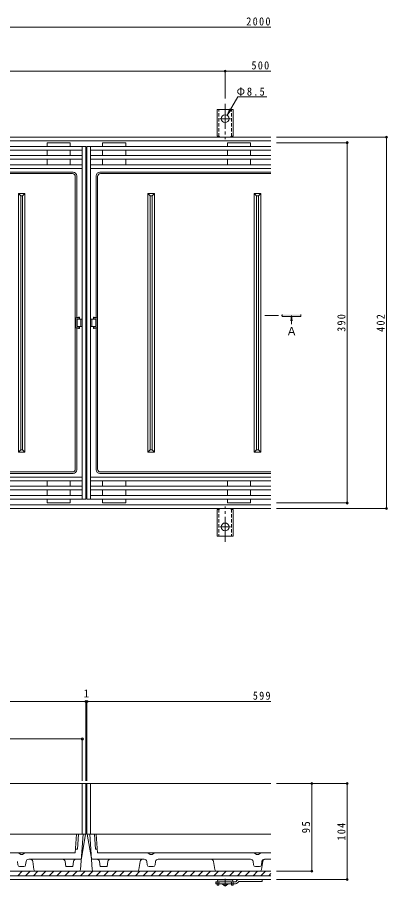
# Model space of a CAD drawing. Units: millimetres at full size, sheet at 1:3. Extents: x -1121 to 1153, y -824 to 816.
# Drawn here: x -363 to 38, y -477 to 464 of the extents above; entities that cross this region are included whole.
import ezdxf
from ezdxf.enums import TextEntityAlignment as Align

# ---------------------------------------------------------------- set-up
doc = ezdxf.new("R2010")
doc.units = ezdxf.units.MM
doc.header["$LTSCALE"] = 3
doc.header["$PDMODE"] = 32
doc.header["$PDSIZE"] = 2.4
for name, pattern in [('CHAIN1', [8, 5, -1, 1, -1]), ('CHAIN2', [12, 9, -1, 1, -1]), ('DASHED1', [1.8, 1.2, -0.6]), ('DASHED2', [3, 2, -1])]:
    doc.linetypes.add(name, pattern=pattern)
for name, color, linetype, lineweight in [('4-1', 2, 'Continuous', 9), ('4-2', 3, 'Continuous', 9), ('4-4', 7, 'Continuous', 9), ('4-5', 7, 'Continuous', 9), ('4-9', 3, 'Continuous', 9)]:
    doc.layers.add(name, color=color, linetype=linetype, lineweight=lineweight)
doc.styles.add('ＭＳ ゴシック', font='')
doc.styles.get('ＭＳ ゴシック').set_extended_font_data('MS Gothic')

msp = doc.modelspace()

# ---------------------------------------------------------------- linework, layer by layer
at = {"layer": '4-1', "linetype": 'CHAIN2'}
for p, q in [((-138.18, 370.188), (-138.18, 332.075)), ((-138.18, 354.24), (-143.956, 354.24)), ((-138.18, 354.24), (-132.404, 354.24)), ((-138.18, -103.707), (-138.18, -65.594)), ((-138.18, -87.759), (-143.956, -87.759)), ((-138.18, -87.759), (-132.404, -87.759))]:
    msp.add_line(p, q, dxfattribs=at)
at = {"layer": '4-1'}
for p, q in [((-146.93, 335.24), (-146.93, 364.24)), ((-138.18, 364.24), (-146.93, 364.24)), ((-138.18, 364.24), (-129.43, 364.24)), ((-129.43, 335.24), (-129.43, 364.24)), ((-88.68, 334.24), (-888.18, 334.24)), ((-88.68, 330.24), (-888.18, 330.24)), ((-146.93, 335.24), (-145.68, 335.24)), ((-129.43, 335.24), (-130.68, 335.24)), ((-888.18, -63.76), (-88.68, -63.76)), ((-146.93, -68.759), (-146.93, -97.759)), ((-146.93, -68.759), (-145.68, -68.759)), ((-129.43, -68.759), (-130.68, -68.759)), ((-129.43, -68.759), (-129.43, -97.759)), ((-138.18, -97.759), (-146.93, -97.759)), ((-138.18, -97.759), (-129.43, -97.759)), ((-88.68, -365.465), (-888.18, -365.465)), ((-362.559, -465.465), (-357.559, -460.465)), ((-354.074, -465.465), (-349.074, -460.465)), ((-345.589, -465.465), (-340.589, -460.465)), ((-337.103, -465.465), (-332.103, -460.465)), ((-328.618, -465.465), (-323.618, -460.465)), ((-320.133, -465.465), (-315.133, -460.465)), ((-311.648, -465.465), (-306.647, -460.465)), ((-303.162, -465.465), (-298.162, -460.465)), ((-294.677, -465.465), (-289.677, -460.465)), ((-286.192, -465.465), (-281.192, -460.465)), ((-277.706, -465.465), (-272.706, -460.465)), ((-269.221, -465.465), (-264.221, -460.465)), ((-260.736, -465.465), (-255.736, -460.465)), ((-252.251, -465.465), (-247.251, -460.465)), ((-243.765, -465.465), (-238.765, -460.465)), ((-235.28, -465.465), (-230.28, -460.465)), ((-226.795, -465.465), (-221.795, -460.465)), ((-218.309, -465.465), (-213.309, -460.465)), ((-209.824, -465.465), (-204.824, -460.465)), ((-201.339, -465.465), (-196.339, -460.465)), ((-192.854, -465.465), (-187.854, -460.465)), ((-184.368, -465.465), (-179.368, -460.465)), ((-175.883, -465.465), (-170.883, -460.465)), ((-167.398, -465.465), (-162.398, -460.465)), ((-158.912, -465.465), (-153.912, -460.465)), ((-150.427, -465.465), (-145.427, -460.465)), ((-141.942, -465.465), (-136.942, -460.465)), ((-133.457, -465.465), (-128.457, -460.465)), ((-124.971, -465.465), (-119.971, -460.465)), ((-116.486, -465.465), (-111.486, -460.465)), ((-108.001, -465.465), (-103.001, -460.465)), ((-99.516, -465.465), (-94.515, -460.465)), ((-91.03, -465.465), (-88.68, -463.115))]:
    msp.add_line(p, q, dxfattribs=at)
at = {"layer": '4-1', "linetype": 'DASHED1'}
for p, q in [((-144.93, 335.095), (-144.93, 364.24)), ((-131.43, 335.095), (-131.43, 364.24)), ((-144.93, -68.614), (-144.93, -97.759)), ((-131.43, -68.614), (-131.43, -97.759))]:
    msp.add_line(p, q, dxfattribs=at)
at = {"layer": '4-1', "color": 4}
for p, q in [((-131.43, -469.964), (-144.93, -469.964)), ((-146.93, -473.965), (-146.93, -475.764)), ((-144.93, -475.764), (-146.93, -475.764)), ((-144.93, -473.965), (-144.93, -475.764)), ((-131.43, -473.965), (-131.43, -475.764)), ((-129.43, -475.764), (-131.43, -475.764)), ((-129.43, -473.965), (-129.43, -475.764))]:
    msp.add_line(p, q, dxfattribs=at)
at = {"layer": '4-1', "color": 4, "linetype": 'DASHED2'}
for p, q in [((-146.93, -473.965), (-146.93, -471.964)), ((-144.93, -473.965), (-144.93, -472.964)), ((-131.43, -473.965), (-131.43, -472.964)), ((-129.43, -473.965), (-129.43, -471.964))]:
    msp.add_line(p, q, dxfattribs=at)
at = {"layer": '4-1'}
for points in [[(-888.18, 334.24), (-888.18, -67.76), (-88.68, -67.76)], [(-88.68, -460.465), (-888.18, -460.465), (-1087.68, -460.465)], [(-88.68, -465.465), (-888.18, -465.465), (-1087.68, -465.465)], [(-88.68, -469.465), (-888.18, -469.465), (-1087.68, -469.465)]]:
    msp.add_lwpolyline(points, dxfattribs=at)
for centre in [(-138.18, 354.24), (-138.18, -87.759)]:
    msp.add_circle(centre, 4.25, dxfattribs=at)
for centre, start, end in [((-145.68, 333.24), 30.00051, 90), ((-130.68, 333.24), 90, 149.99949), ((-145.68, -66.759), 270, 329.99949), ((-130.68, -66.759), 210.00051, 270)]:
    msp.add_arc(centre, 2, start, end, dxfattribs=at)
at = {"layer": '4-1', "color": 4}
for centre, start, end in [((-144.93, -471.964), 90, 180), ((-131.43, -471.964), 0, 90)]:
    msp.add_arc(centre, 2, start, end, dxfattribs=at)
at = {"layer": '4-1', "color": 4, "linetype": 'DASHED2'}
for centre, start, end in [((-143.93, -472.964), 90, 180), ((-132.43, -472.964), 0, 90)]:
    msp.add_arc(centre, 1, start, end, dxfattribs=at)
at = {"layer": '4-2'}
for p, q in [((-887.68, 324.24), (-288.68, 324.24)), ((-883.68, 320.24), (-292.68, 320.24)), ((-305.68, 328.24), (-330.68, 328.24)), ((-330.68, 328.24), (-330.68, 324.24)), ((-330.68, 320.24), (-330.68, 314.24)), ((-305.68, 328.24), (-305.68, 324.24)), ((-305.68, 320.24), (-305.68, 314.24)), ((-292.68, -57.759), (-292.68, 324.24)), ((-288.68, -57.759), (-288.68, 324.24)), ((-287.68, 324.24), (-88.68, 324.24)), ((-287.68, -57.759), (-287.68, 324.24)), ((-283.68, -57.759), (-283.68, 324.24)), ((-283.68, 320.24), (-88.68, 320.24)), ((-270.68, 328.24), (-245.68, 328.24)), ((-270.68, 328.24), (-270.68, 324.24)), ((-270.68, 320.24), (-270.68, 314.24)), ((-245.68, 328.24), (-245.68, 324.24)), ((-245.68, 320.24), (-245.68, 314.24)), ((-135.68, 328.24), (-110.68, 328.24)), ((-135.68, 328.24), (-135.68, 324.24)), ((-135.68, 320.24), (-135.68, 314.24)), ((-110.68, 328.24), (-110.68, 324.24)), ((-110.68, 320.24), (-110.68, 314.24)), ((-883.68, 314.24), (-292.68, 314.24)), ((-283.68, 314.24), (-88.68, 314.24)), ((-883.68, 310.241), (-292.68, 310.241)), ((-883.68, 304.24), (-292.68, 304.24)), ((-330.68, 310.241), (-330.68, 304.24)), ((-305.68, 310.241), (-305.68, 304.24)), ((-283.68, 310.241), (-88.68, 310.241)), ((-283.68, 304.24), (-88.68, 304.24)), ((-270.68, 310.241), (-270.68, 304.24)), ((-245.68, 310.241), (-245.68, 304.24)), ((-135.68, 310.241), (-135.68, 304.24)), ((-110.68, 310.241), (-110.68, 304.24)), ((-883.68, 300.24), (-292.68, 300.24)), ((-873.663, 296.371), (-302.698, 296.371)), ((-873.091, 294.721), (-303.269, 294.721)), ((-298.698, 138.907), (-298.698, 292.371)), ((-283.68, 300.24), (-88.68, 300.24)), ((-277.662, 292.371), (-277.662, 138.907)), ((-273.662, 296.371), (-88.68, 296.371)), ((-273.091, 294.721), (-88.68, 294.721)), ((-300.269, 291.721), (-300.269, -25.24)), ((-276.091, 291.721), (-276.091, -25.24)), ((-354.68, 273.24), (-361.68, 273.24)), ((-361.68, 273.24), (-359.18, 270.74)), ((-361.68, -6.76), (-361.68, 273.24)), ((-354.68, 273.24), (-357.18, 270.74)), ((-354.68, -6.76), (-354.68, 273.24)), ((-221.68, 273.24), (-214.68, 273.24)), ((-221.68, 273.24), (-219.18, 270.74)), ((-221.68, -6.76), (-221.68, 273.24)), ((-214.68, 273.24), (-217.18, 270.74)), ((-214.68, -6.76), (-214.68, 273.24)), ((-106.68, 273.24), (-99.68, 273.24)), ((-106.68, 273.24), (-104.18, 270.74)), ((-106.68, -6.76), (-106.68, 273.24)), ((-99.68, 273.24), (-102.18, 270.74)), ((-99.68, -6.76), (-99.68, 273.24)), ((-357.18, 270.74), (-359.18, 270.74)), ((-359.18, -4.26), (-359.18, 270.74)), ((-357.18, -4.26), (-357.18, 270.74)), ((-219.18, 270.74), (-217.18, 270.74)), ((-219.18, -4.26), (-219.18, 270.74)), ((-217.18, -4.26), (-217.18, 270.74)), ((-104.18, 270.74), (-102.18, 270.74)), ((-104.18, -4.26), (-104.18, 270.74)), ((-102.18, -4.26), (-102.18, 270.74)), ((-299.698, 127.741), (-299.698, 138.74)), ((-298.18, 129.24), (-298.18, 137.24)), ((-292.68, 137.24), (-298.18, 137.24)), ((-295.69, 139.24), (-296.69, 138.74)), ((-296.69, 139.24), (-295.69, 139.24)), ((-295.69, 139.24), (-295.69, 137.24)), ((-294.18, 129.24), (-294.18, 137.24)), ((-283.68, 137.24), (-278.18, 137.24)), ((-282.18, 129.24), (-282.18, 137.24)), ((-280.67, 139.24), (-279.67, 138.74)), ((-279.67, 139.24), (-276.662, 138.74)), ((-279.67, 138.74), (-276.662, 138.74)), ((-276.662, 127.741), (-276.662, 138.74)), ((-298.698, -25.89), (-298.698, 127.574)), ((-292.68, 129.24), (-298.18, 129.24)), ((-295.69, 127.24), (-296.69, 127.741)), ((-280.67, 127.24), (-279.67, 127.741)), ((-277.662, 127.574), (-277.662, -25.89)), ((-361.68, -6.76), (-359.18, -4.26)), ((-354.68, -6.76), (-361.68, -6.76)), ((-357.18, -4.26), (-359.18, -4.26)), ((-354.68, -6.76), (-357.18, -4.26)), ((-221.68, -6.76), (-219.18, -4.26)), ((-221.68, -6.76), (-214.68, -6.76)), ((-219.18, -4.26), (-217.18, -4.26)), ((-214.68, -6.76), (-217.18, -4.26)), ((-106.68, -6.76), (-104.18, -4.26)), ((-106.68, -6.76), (-99.68, -6.76)), ((-104.18, -4.26), (-102.18, -4.26)), ((-99.68, -6.76), (-102.18, -4.26)), ((-883.68, -33.76), (-292.68, -33.76)), ((-873.663, -29.89), (-302.698, -29.89)), ((-873.091, -28.24), (-303.269, -28.24)), ((-283.68, -33.76), (-88.68, -33.76)), ((-273.662, -29.89), (-88.68, -29.89)), ((-273.091, -28.24), (-88.68, -28.24)), ((-883.68, -37.76), (-292.68, -37.76)), ((-883.68, -43.76), (-292.68, -43.76)), ((-330.68, -43.76), (-330.68, -37.76)), ((-305.68, -43.76), (-305.68, -37.76)), ((-283.68, -37.76), (-88.68, -37.76)), ((-283.68, -43.76), (-88.68, -43.76)), ((-270.68, -43.76), (-270.68, -37.76)), ((-245.68, -43.76), (-245.68, -37.76)), ((-135.68, -43.76), (-135.68, -37.76)), ((-110.68, -43.76), (-110.68, -37.76)), ((-883.68, -47.759), (-292.68, -47.759)), ((-883.68, -53.759), (-292.68, -53.759)), ((-330.68, -53.759), (-330.68, -47.759)), ((-305.68, -53.759), (-305.68, -47.759)), ((-283.68, -47.759), (-88.68, -47.759)), ((-283.68, -53.759), (-88.68, -53.759)), ((-270.68, -53.759), (-270.68, -47.759)), ((-245.68, -53.759), (-245.68, -47.759)), ((-135.68, -53.759), (-135.68, -47.759)), ((-110.68, -53.759), (-110.68, -47.759)), ((-887.68, -57.759), (-288.68, -57.759)), ((-330.68, -61.76), (-330.68, -57.759)), ((-305.68, -61.76), (-330.68, -61.76)), ((-305.68, -61.76), (-305.68, -57.759)), ((-287.68, -57.759), (-88.68, -57.759)), ((-270.68, -61.76), (-270.68, -57.759)), ((-270.68, -61.76), (-245.68, -61.76)), ((-245.68, -61.76), (-245.68, -57.759)), ((-135.68, -61.76), (-135.68, -57.759)), ((-135.68, -61.76), (-110.68, -61.76)), ((-110.68, -61.76), (-110.68, -57.759)), ((-288.68, -365.465), (-887.68, -365.465)), ((-292.68, -420.465), (-292.68, -365.465)), ((-288.68, -420.465), (-288.68, -365.465)), ((-287.68, -420.465), (-287.68, -365.465)), ((-88.68, -365.465), (-287.68, -365.465)), ((-283.68, -420.465), (-283.68, -365.465)), ((-288.68, -420.465), (-588.18, -420.465)), ((-300.27, -440.465), (-298.841, -420.465)), ((-289.03, -420.465), (-298.841, -420.465)), ((-297.979, -436.465), (-296.836, -420.465)), ((-294.548, -458.608), (-291.823, -420.465)), ((-293.607, -446.637), (-289.03, -420.465)), ((-287.68, -420.465), (-88.68, -420.465)), ((-287.331, -420.465), (-277.52, -420.465)), ((-282.754, -446.637), (-287.331, -420.465)), ((-281.813, -458.608), (-284.537, -420.465)), ((-278.382, -436.465), (-279.525, -420.465)), ((-276.091, -440.465), (-277.52, -420.465)), ((-300.27, -440.465), (-379.82, -440.465)), ((-361.68, -440.465), (-359.18, -442.465)), ((-357.18, -442.465), (-354.68, -440.465)), ((-297.979, -436.465), (-299.984, -436.465)), ((-278.382, -436.465), (-276.377, -436.465)), ((-276.091, -440.465), (-196.541, -440.465)), ((-219.18, -442.465), (-221.68, -440.465)), ((-214.68, -440.465), (-217.18, -442.465)), ((-196.541, -440.465), (-88.68, -440.465)), ((-104.18, -442.465), (-106.68, -440.465)), ((-99.68, -440.465), (-102.18, -442.465)), ((-362.852, -450.093), (-362.399, -453.713)), ((-357.18, -442.465), (-359.18, -442.465)), ((-353.961, -453.713), (-353.509, -450.093)), ((-350.532, -447.465), (-349.254, -447.465)), ((-294.592, -447.465), (-349.254, -447.465)), ((-344.941, -458.769), (-346.289, -450.009)), ((-311.36, -450.009), (-310.521, -455.465)), ((-302.143, -450.009), (-302.983, -455.465)), ((-281.769, -447.465), (-227.106, -447.465)), ((-274.217, -450.009), (-273.378, -455.465)), ((-265, -450.009), (-265.84, -455.465)), ((-231.419, -458.769), (-230.072, -450.009)), ((-225.829, -447.465), (-227.106, -447.465)), ((-222.399, -453.713), (-222.852, -450.093)), ((-219.18, -442.465), (-217.18, -442.465)), ((-213.509, -450.093), (-213.961, -453.713)), ((-210.532, -447.465), (-195.052, -447.465)), ((-112.107, -447.465), (-195.052, -447.465)), ((-149.441, -458.769), (-150.789, -450.009)), ((-110.829, -447.465), (-112.107, -447.465)), ((-107.399, -453.713), (-107.852, -450.093)), ((-104.18, -442.465), (-102.18, -442.465)), ((-98.509, -450.093), (-98.961, -453.713)), ((-98.919, -458.769), (-97.572, -450.009)), ((-95.532, -447.465), (-88.68, -447.465)), ((-360.415, -455.465), (-355.946, -455.465)), ((-296.542, -460.465), (-342.964, -460.465)), ((-302.983, -455.465), (-310.521, -455.465)), ((-279.818, -460.465), (-233.396, -460.465)), ((-273.378, -455.465), (-265.84, -455.465)), ((-215.946, -455.465), (-220.415, -455.465)), ((-100.896, -460.465), (-147.464, -460.465)), ((-100.946, -455.465), (-105.415, -455.465))]:
    msp.add_line(p, q, dxfattribs=at)
for points in [[(-296.69, 138.74), (-299.698, 138.74), (-296.69, 139.24)], [(-283.68, 129.24), (-278.18, 129.24), (-278.18, 137.24)], [(-279.67, 139.24), (-280.67, 139.24), (-280.67, 137.24)], [(-296.69, 127.741), (-299.698, 127.741), (-296.69, 127.24)], [(-296.69, 127.24), (-295.69, 127.24), (-295.69, 129.24)], [(-279.67, 127.24), (-280.67, 127.24), (-280.67, 129.24)], [(-279.67, 127.741), (-276.662, 127.741), (-279.67, 127.24)]]:
    msp.add_lwpolyline(points, dxfattribs=at)
for centre, radius, start, end in [((-303.269, 291.721), 3, 0, 90), ((-302.698, 292.371), 4, 0, 90), ((-273.662, 292.371), 4, 90, 180), ((-273.091, 291.721), 3, 90, 180), ((-303.269, -25.24), 3, 270, 0), ((-302.698, -25.89), 4, 270, 0), ((-273.662, -25.89), 4, 180, 270), ((-273.091, -25.24), 3, 180, 270), ((-350.532, -450.465), 3, 90, 172.87515), ((-349.254, -450.465), 3, 8.74617, 90), ((-314.326, -450.465), 3, 8.74626, 90), ((-299.178, -450.465), 3, 90, 171.25374), ((-294.592, -446.465), 1, 270, 350.08047), ((-281.769, -446.465), 1, 189.91953, 270), ((-277.183, -450.465), 3, 8.74626, 90), ((-262.035, -450.465), 3, 90, 171.25374), ((-227.106, -450.465), 3, 90, 171.25383), ((-225.829, -450.465), 3, 7.12485, 90), ((-210.532, -450.465), 3, 90, 172.87503), ((-153.754, -450.465), 3, 8.74615, 90), ((-110.829, -450.465), 3, 7.12485, 90), ((-95.532, -450.465), 3, 90, 172.87503), ((-94.607, -450.465), 3, 90, 171.25385), ((-360.415, -453.465), 2, 187.12489, 270), ((-355.946, -453.465), 2, 270, 352.87535), ((-342.964, -458.465), 2, 188.74611, 270), ((-296.542, -458.465), 2, 270, 355.91441), ((-279.818, -458.465), 2, 184.08559, 270), ((-233.396, -458.465), 2, 270, 351.25389), ((-220.415, -453.465), 2, 187.12465, 270), ((-215.946, -453.465), 2, 270, 352.87511), ((-147.464, -458.465), 2, 188.74606, 270), ((-105.415, -453.465), 2, 187.12465, 270), ((-100.946, -453.465), 2, 270, 352.87511), ((-100.896, -458.465), 2, 270, 351.25394)]:
    msp.add_arc(centre, radius, start, end, dxfattribs=at)
at = {"layer": '4-4'}
for p, q in [((-888.18, 453.257), (-88.68, 453.257)), ((-638.18, 405.66), (-138.18, 405.66)), ((-138.18, 406.56), (-138.18, 376.188)), ((-138.18, 405.66), (-88.68, 405.66)), ((37.234, 334.24), (-82.68, 334.24)), ((36.334, 334.24), (36.334, -67.76)), ((-5.268, 328.24), (-82.68, 328.24)), ((-6.168, 328.24), (-6.168, -61.76)), ((-5.268, -61.76), (-82.68, -61.76)), ((37.234, -67.76), (-82.68, -67.76)), ((-887.68, -276.742), (-288.68, -276.742)), ((-288.68, -275.842), (-288.68, -362.465)), ((-288.68, -276.742), (-287.68, -276.742)), ((-287.68, -275.842), (-287.68, -362.465)), ((-287.68, -276.742), (-88.68, -276.742)), ((-883.68, -317.325), (-292.68, -317.325)), ((-292.68, -316.425), (-292.68, -362.465)), ((-5.268, -365.465), (-82.68, -365.465)), ((-44.402, -365.465), (-44.402, -460.465)), ((-6.168, -365.465), (-6.168, -469.465)), ((-43.502, -460.465), (-82.68, -460.465)), ((-5.268, -469.465), (-82.68, -469.465))]:
    msp.add_line(p, q, dxfattribs=at)
for p in [(-138.18, 405.66), (-6.168, 328.24), (36.334, 334.24), (-6.168, -61.76), (36.334, -67.76), (-288.68, -276.742), (-287.68, -276.742), (-292.68, -317.325), (-44.402, -365.465), (-6.168, -365.465), (-44.402, -460.465), (-6.168, -469.465)]:
    msp.add_point(p, dxfattribs=at)
at = {"layer": '4-5'}
for p, q in [((-136.055, 357.921), (-124.581, 377.795)), ((-124.581, 377.795), (-93.154, 377.795)), ((-136.055, 357.921), (-133.185, 364.85)), ((-136.055, 357.921), (-131.49, 363.871))]:
    msp.add_line(p, q, dxfattribs=at)
at = {"layer": '4-5', "color": 4}
for p, q in [((-56.384, 142.095), (-56.384, 140.095)), ((-66.322, 141.095), (-67.057, 135.509)), ((-66.322, 141.095), (-65.587, 135.509))]:
    msp.add_line(p, q, dxfattribs=at)
at = {"layer": '4-5', "color": 4, "linetype": 'CHAIN1'}
msp.add_line((-95.36, 141.095), (-76.384, 141.095), dxfattribs=at)
at = {"layer": '4-5', "color": 4}
for points in [[(-56.384, 140.095), (-76.384, 140.095), (-76.384, 142.095)], [(-66.322, 141.095), (-66.322, 132.247), (-66.322, 131.692)]]:
    msp.add_lwpolyline(points, dxfattribs=at)
msp.add_solid([(-76.384, 142.095), (-76.384, 140.095), (-56.384, 142.095), (-56.384, 140.095)], dxfattribs=at)
at = {"layer": '4-9', "color": 4, "linetype": 'CHAIN1'}
msp.add_line((-138.18, -468.868), (-138.18, -477.153), dxfattribs=at)
at = {"layer": '4-9'}
for p, q in [((-125.059, -470.343), (-126.68, -471.965)), ((-122.938, -469.465), (-98.18, -469.465)), ((-98.18, -469.465), (-98.18, -471.465)), ((-148.18, -471.965), (-148.18, -473.965)), ((-148.18, -471.965), (-126.68, -471.965)), ((-127.094, -473.965), (-148.18, -473.965)), ((-124.973, -473.086), (-123.352, -471.465)), ((-123.352, -471.465), (-98.18, -471.465))]:
    msp.add_line(p, q, dxfattribs=at)
at = {"layer": '4-9', "color": 2}
for p, q in [((-140.93, -474.464), (-140.93, -473.965)), ((-139.18, -475.964), (-140.93, -474.464)), ((-135.43, -474.464), (-140.93, -474.464)), ((-137.18, -475.964), (-139.18, -475.964)), ((-135.43, -474.464), (-137.18, -475.964)), ((-135.43, -474.464), (-135.43, -473.965))]:
    msp.add_line(p, q, dxfattribs=at)
at = {"layer": '4-9'}
for centre, start, end in [((-122.938, -472.465), 90, 134.99996), ((-127.094, -470.965), 270, 314.99996)]:
    msp.add_arc(centre, 3, start, end, dxfattribs=at)

# ---------------------------------------------------------------- texts
at = {"layer": '4-4', "color": 2, "style": 'ＭＳ ゴシック'}
msp.add_text('1', height=8.798, dxfattribs=at).set_placement((-291.18, -274.942), align=Align.BOTTOM_LEFT)
at = {"layer": '4-4', "color": 2, "char_height": 8.798, "attachment_point": 7, "style": 'ＭＳ ゴシック'}
for s, insert in [('\\T1.28;\\W0.9;2000', (-115.22, 455.057)), ('\\T1.27;\\W0.9;500', (-109.651, 407.46)), ('\\T1.27;\\W0.9;599', (-108.18, -274.942))]:
    msp.add_mtext(s, dxfattribs=dict(at, insert=insert))
at = {"layer": '4-4', "color": 2, "char_height": 8.798, "attachment_point": 7, "rotation": 90, "style": 'ＭＳ ゴシック'}
for s, insert in [('\\T1.27;\\W0.9;390', (-7.968, 123.49)), ('\\T1.27;\\W0.9;402', (34.534, 123.49)), ('\\T1.27;\\W0.95;95', (-46.202, -419.34)), ('\\T1.27;\\W0.9;104', (-7.968, -427.215))]:
    msp.add_mtext(s, dxfattribs=dict(at, insert=insert))
at = {"layer": '4-5', "color": 2, "style": 'ＭＳ ゴシック'}
msp.add_text('Ａ', height=8.798, dxfattribs=at).set_placement((-72.229, 116.967), align=Align.BOTTOM_LEFT)
at = {"layer": '4-5', "color": 2, "insert": (-125.774, 378.94), "char_height": 8.798, "attachment_point": 7, "style": 'ＭＳ ゴシック'}
msp.add_mtext('\\T1.21;\\W0.95;Φ8.5', dxfattribs=at)

doc.saveas('drawing.dxf')
